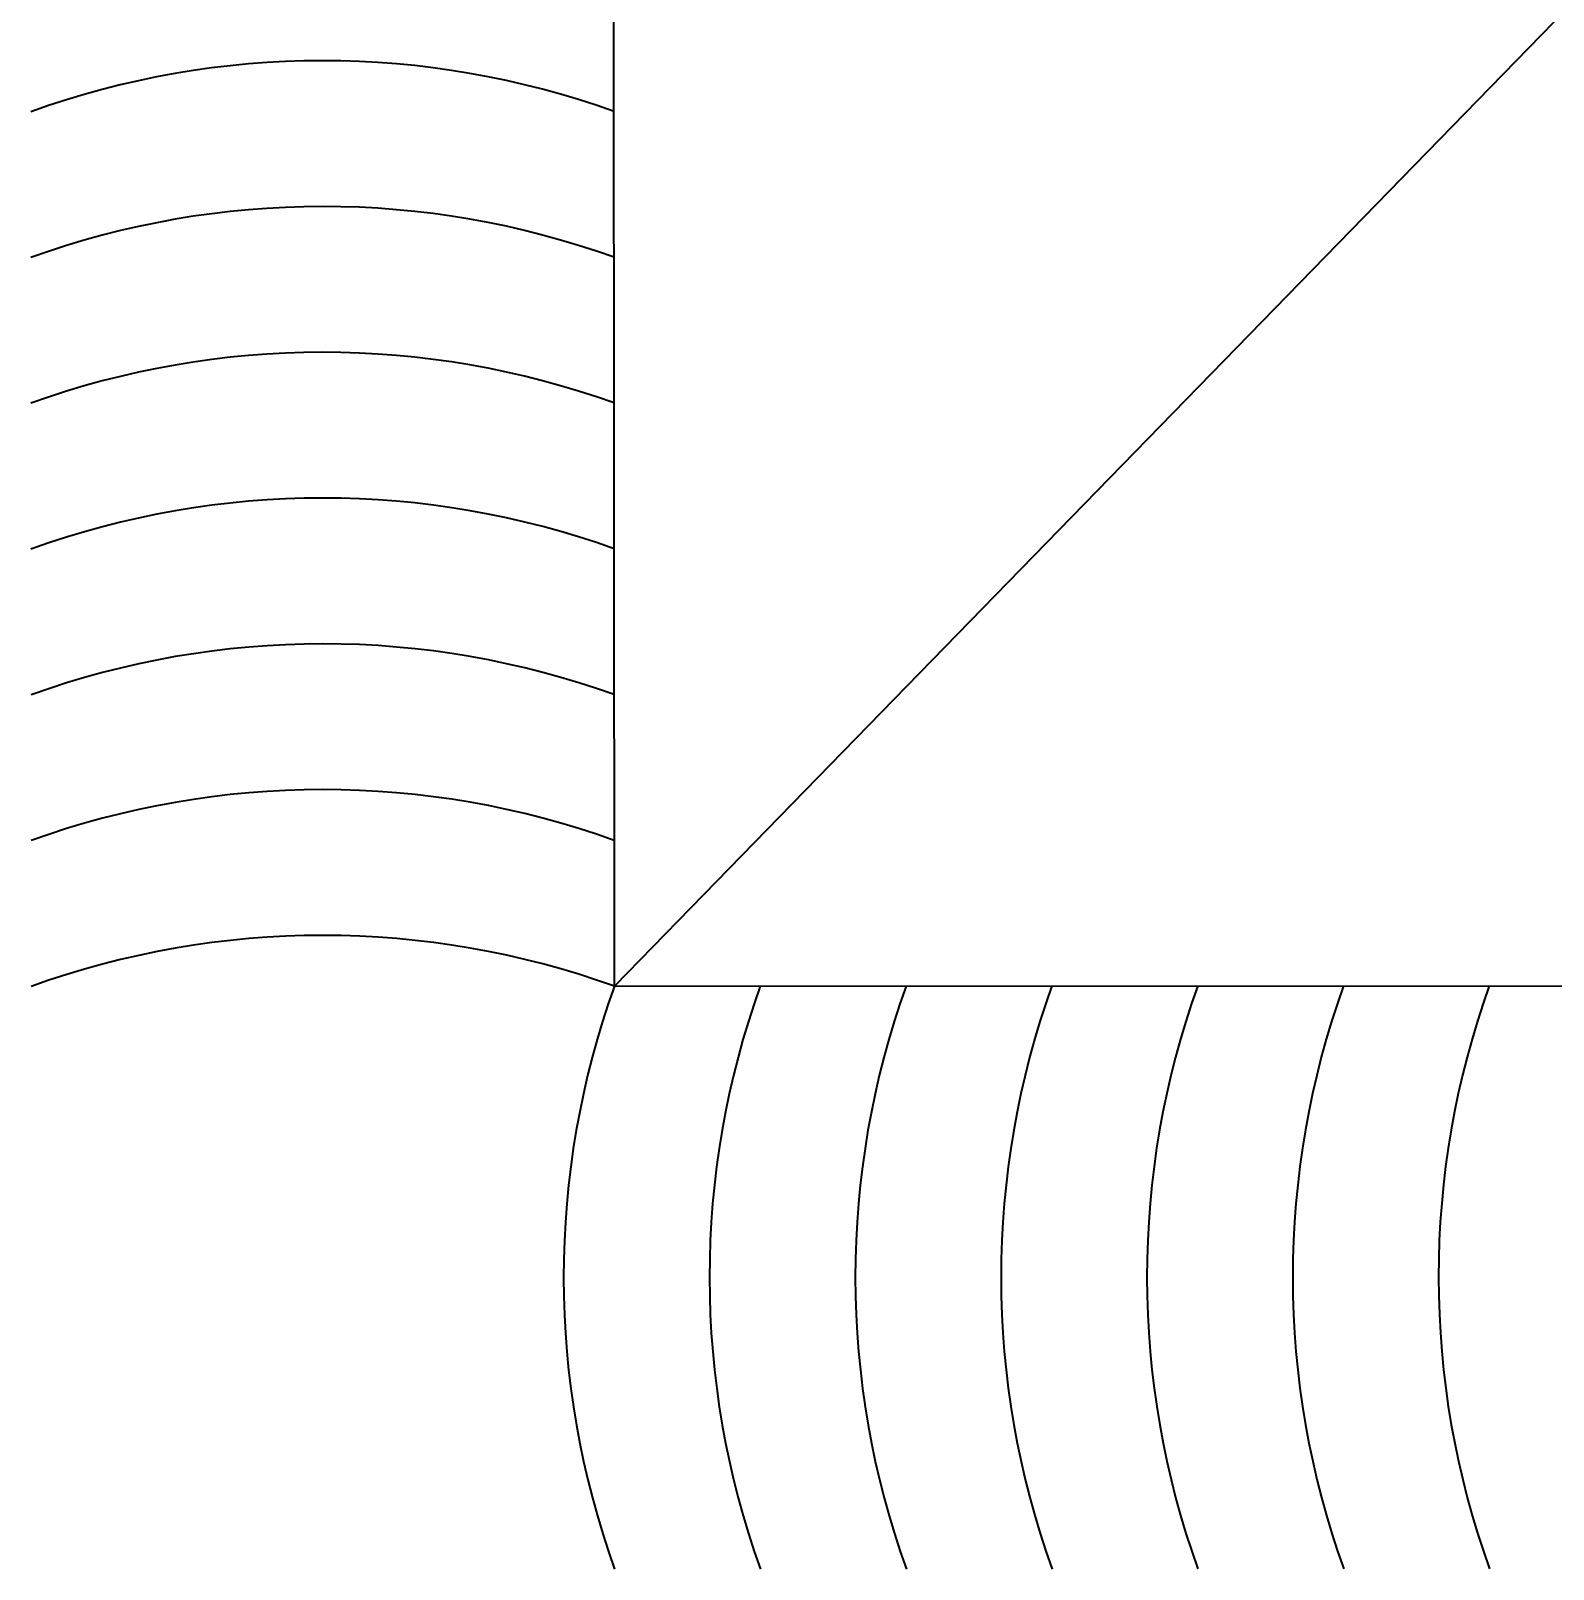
# Model space of a CAD drawing. Header units: millimetres. Extents: x -234375 to -184638, y -91483 to -70216.
# Drawn here: x -191359.4 to -191183.5, y -82008.5 to -81830.7 of the extents above; entities that cross this region are included whole.
import ezdxf

# ---------------------------------------------------------------- set-up
doc = ezdxf.new("R2010")
doc.units = ezdxf.units.MM
doc.header["$MEASUREMENT"] = 0
doc.layers.add('New_Drawing & Figure_Pen_No__7', color=7, linetype='Continuous', lineweight=35)

msp = doc.modelspace()

# ---------------------------------------------------------------- linework, layer by layer
at = {"layer": 'New_Drawing & Figure_Pen_No__7', "color": 7, "linetype": 'Continuous', "lineweight": 35}
for p, q in [((-191292, -81941.15), (-191292.28, -81267.29)), ((-191292, -81941.15), (-191292.28, -81267.29)), ((-191292, -81941.15), (-191292.28, -81267.29)), ((-191292, -81941.15), (-191292.28, -81267.29)), ((-191292, -81941.15), (-191292.28, -81267.29)), ((-191292, -81941.15), (-191292.28, -81267.29)), ((-191292, -81941.15), (-191292.28, -81267.29)), ((-191292, -81941.15), (-191292.28, -81267.29)), ((-191292, -81941.15), (-191292.28, -81267.29)), ((-191292, -81941.15), (-191292.28, -81267.29)), ((-191292, -81941.15), (-191292.28, -81267.29)), ((-191292, -81941.15), (-191292.28, -81267.29)), ((-191292, -81941.15), (-191292.28, -81267.29)), ((-191292, -81941.15), (-191292.28, -81267.29)), ((-191292, -81941.15), (-191292.28, -81267.29)), ((-191292, -81941.15), (-191292.28, -81267.29)), ((-191292, -81941.15), (-191292.28, -81267.29)), ((-191292, -81941.15), (-191292.28, -81267.29)), ((-191292, -81941.15), (-191292.28, -81267.29)), ((-191292, -81941.15), (-191292.28, -81267.29)), ((-191292, -81941.15), (-191292.28, -81267.29)), ((-191292, -81941.15), (-191292.28, -81267.29)), ((-191292, -81941.15), (-191292.28, -81267.29)), ((-191292, -81941.15), (-191292.28, -81267.29)), ((-191292, -81941.15), (-191292.28, -81267.29)), ((-191292, -81941.15), (-191292.28, -81267.29)), ((-191292, -81941.15), (-191292.28, -81267.29)), ((-191292, -81941.15), (-191292.28, -81267.29)), ((-191292, -81941.15), (-191292.28, -81267.29)), ((-191292, -81941.15), (-191292.28, -81267.29)), ((-191292, -81941.15), (-191292.28, -81267.29)), ((-191292, -81941.15), (-191292.28, -81267.29)), ((-191292, -81941.15), (-191292.28, -81267.29)), ((-191292, -81941.15), (-191292.28, -81267.29)), ((-191292, -81941.15), (-191292.28, -81267.29)), ((-191292, -81941.15), (-191292.28, -81267.29)), ((-191292, -81941.15), (-191292.28, -81267.29)), ((-191292, -81941.15), (-191292.28, -81267.29)), ((-191292, -81941.15), (-191292.28, -81267.29)), ((-191292, -81941.15), (-191292.28, -81267.29)), ((-191292, -81941.15), (-191292.28, -81267.29)), ((-191292, -81941.15), (-191292.28, -81267.29)), ((-191292, -81941.15), (-191292.28, -81267.29)), ((-191292, -81941.15), (-191292.28, -81267.29)), ((-191292, -81941.15), (-191292.28, -81267.29)), ((-191292, -81941.15), (-191292.28, -81267.29)), ((-191292, -81941.15), (-191292.28, -81267.29)), ((-191292, -81941.15), (-191292.28, -81267.29)), ((-191292, -81941.15), (-191292.28, -81267.29)), ((-191292, -81941.15), (-191292.28, -81267.29)), ((-191292, -81941.15), (-191292.28, -81267.29)), ((-191292, -81941.15), (-191292.28, -81267.29)), ((-191292, -81941.15), (-191292.28, -81267.29)), ((-191292, -81941.15), (-191292.28, -81267.29)), ((-191292, -81941.15), (-191292.28, -81267.29)), ((-191292, -81941.15), (-191292.28, -81267.29)), ((-191292, -81941.15), (-191292.28, -81267.29)), ((-191292, -81941.15), (-191292.28, -81267.29)), ((-191292, -81941.15), (-191292.28, -81267.29)), ((-191292, -81941.15), (-191292.28, -81267.29)), ((-191292, -81941.15), (-191292.28, -81267.29)), ((-191292, -81941.15), (-191292.28, -81267.29)), ((-191100.55, -81744.63), (-191292, -81941.15)), ((-191100.55, -81744.63), (-191292, -81941.15)), ((-191100.55, -81744.63), (-191292, -81941.15)), ((-191100.55, -81744.63), (-191292, -81941.15)), ((-191100.55, -81744.63), (-191292, -81941.15)), ((-191100.55, -81744.63), (-191292, -81941.15)), ((-191100.55, -81744.63), (-191292, -81941.15)), ((-191100.55, -81744.63), (-191292, -81941.15)), ((-191100.55, -81744.63), (-191292, -81941.15)), ((-191100.55, -81744.63), (-191292, -81941.15)), ((-191100.55, -81744.63), (-191292, -81941.15)), ((-191100.55, -81744.63), (-191292, -81941.15)), ((-191100.55, -81744.63), (-191292, -81941.15)), ((-191100.55, -81744.63), (-191292, -81941.15)), ((-191100.55, -81744.63), (-191292, -81941.15)), ((-191100.55, -81744.63), (-191292, -81941.15)), ((-191100.55, -81744.63), (-191292, -81941.15)), ((-191100.55, -81744.63), (-191292, -81941.15)), ((-191100.55, -81744.63), (-191292, -81941.15)), ((-191100.55, -81744.63), (-191292, -81941.15)), ((-191100.55, -81744.63), (-191292, -81941.15)), ((-191100.55, -81744.63), (-191292, -81941.15)), ((-191100.55, -81744.63), (-191292, -81941.15)), ((-191100.55, -81744.63), (-191292, -81941.15)), ((-191100.55, -81744.63), (-191292, -81941.15)), ((-191100.55, -81744.63), (-191292, -81941.15)), ((-191100.55, -81744.63), (-191292, -81941.15)), ((-191100.55, -81744.63), (-191292, -81941.15)), ((-191100.55, -81744.63), (-191292, -81941.15)), ((-191100.55, -81744.63), (-191292, -81941.15)), ((-191100.55, -81744.63), (-191292, -81941.15)), ((-191100.55, -81744.63), (-191292, -81941.15)), ((-191100.55, -81744.63), (-191292, -81941.15)), ((-191100.55, -81744.63), (-191292, -81941.15)), ((-191100.55, -81744.63), (-191292, -81941.15)), ((-191100.55, -81744.63), (-191292, -81941.15)), ((-191100.55, -81744.63), (-191292, -81941.15)), ((-191100.55, -81744.63), (-191292, -81941.15)), ((-191100.55, -81744.63), (-191292, -81941.15)), ((-191100.55, -81744.63), (-191292, -81941.15)), ((-191100.55, -81744.63), (-191292, -81941.15)), ((-191100.55, -81744.63), (-191292, -81941.15)), ((-191100.55, -81744.63), (-191292, -81941.15)), ((-191100.55, -81744.63), (-191292, -81941.15)), ((-191100.55, -81744.63), (-191292, -81941.15)), ((-191100.55, -81744.63), (-191292, -81941.15)), ((-191100.55, -81744.63), (-191292, -81941.15)), ((-191100.55, -81744.63), (-191292, -81941.15)), ((-191100.55, -81744.63), (-191292, -81941.15)), ((-191100.55, -81744.63), (-191292, -81941.15)), ((-191100.55, -81744.63), (-191292, -81941.15)), ((-191100.55, -81744.63), (-191292, -81941.15)), ((-191100.55, -81744.63), (-191292, -81941.15)), ((-191100.55, -81744.63), (-191292, -81941.15)), ((-191100.55, -81744.63), (-191292, -81941.15)), ((-191100.55, -81744.63), (-191292, -81941.15)), ((-191100.55, -81744.63), (-191292, -81941.15)), ((-191100.55, -81744.63), (-191292, -81941.15)), ((-191100.55, -81744.63), (-191292, -81941.15)), ((-191100.55, -81744.63), (-191292, -81941.15)), ((-191100.55, -81744.63), (-191292, -81941.15)), ((-191100.55, -81744.63), (-191292, -81941.15)), ((-191292, -81941.15), (-190618.14, -81940.86)), ((-191292, -81941.15), (-190618.14, -81940.86)), ((-191292, -81941.15), (-190618.14, -81940.86)), ((-191292, -81941.15), (-190618.14, -81940.86)), ((-191292, -81941.15), (-190618.14, -81940.86)), ((-191292, -81941.15), (-190618.14, -81940.86)), ((-191292, -81941.15), (-190618.14, -81940.86)), ((-191292, -81941.15), (-190618.14, -81940.86)), ((-191292, -81941.15), (-190618.14, -81940.86)), ((-191292, -81941.15), (-190618.14, -81940.86)), ((-191292, -81941.15), (-190618.14, -81940.86)), ((-191292, -81941.15), (-190618.14, -81940.86)), ((-191292, -81941.15), (-190618.14, -81940.86)), ((-191292, -81941.15), (-190618.14, -81940.86)), ((-191292, -81941.15), (-190618.14, -81940.86)), ((-191292, -81941.15), (-190618.14, -81940.86)), ((-191292, -81941.15), (-190618.14, -81940.86)), ((-191292, -81941.15), (-190618.14, -81940.86)), ((-191292, -81941.15), (-190618.14, -81940.86)), ((-191292, -81941.15), (-190618.14, -81940.86)), ((-191292, -81941.15), (-190618.14, -81940.86)), ((-191292, -81941.15), (-190618.14, -81940.86)), ((-191292, -81941.15), (-190618.14, -81940.86)), ((-191292, -81941.15), (-190618.14, -81940.86)), ((-191292, -81941.15), (-190618.14, -81940.86)), ((-191292, -81941.15), (-190618.14, -81940.86)), ((-191292, -81941.15), (-190618.14, -81940.86)), ((-191292, -81941.15), (-190618.14, -81940.86)), ((-191292, -81941.15), (-190618.14, -81940.86)), ((-191292, -81941.15), (-190618.14, -81940.86)), ((-191292, -81941.15), (-190618.14, -81940.86)), ((-191292, -81941.15), (-190618.14, -81940.86)), ((-191292, -81941.15), (-190618.14, -81940.86)), ((-191292, -81941.15), (-190618.14, -81940.86)), ((-191292, -81941.15), (-190618.14, -81940.86)), ((-191292, -81941.15), (-190618.14, -81940.86)), ((-191292, -81941.15), (-190618.14, -81940.86)), ((-191292, -81941.15), (-190618.14, -81940.86)), ((-191292, -81941.15), (-190618.14, -81940.86)), ((-191292, -81941.15), (-190618.14, -81940.86)), ((-191292, -81941.15), (-190618.14, -81940.86)), ((-191292, -81941.15), (-190618.14, -81940.86)), ((-191292, -81941.15), (-190618.14, -81940.86)), ((-191292, -81941.15), (-190618.14, -81940.86)), ((-191292, -81941.15), (-190618.14, -81940.86)), ((-191292, -81941.15), (-190618.14, -81940.86)), ((-191292, -81941.15), (-190618.14, -81940.86)), ((-191292, -81941.15), (-190618.14, -81940.86)), ((-191292, -81941.15), (-190618.14, -81940.86)), ((-191292, -81941.15), (-190618.14, -81940.86)), ((-191292, -81941.15), (-190618.14, -81940.86)), ((-191292, -81941.15), (-190618.14, -81940.86)), ((-191292, -81941.15), (-190618.14, -81940.86)), ((-191292, -81941.15), (-190618.14, -81940.86)), ((-191292, -81941.15), (-190618.14, -81940.86)), ((-191292, -81941.15), (-190618.14, -81940.86)), ((-191292, -81941.15), (-190618.14, -81940.86)), ((-191292, -81941.15), (-190618.14, -81940.86)), ((-191292, -81941.15), (-190618.14, -81940.86)), ((-191292, -81941.15), (-190618.14, -81940.86)), ((-191292, -81941.15), (-190618.14, -81940.86)), ((-191292, -81941.15), (-190618.14, -81940.86))]:
    msp.add_line(p, q, dxfattribs=at)
for centre, start, end in [((-191325.69, -81933.69), 70.2284, 109.8207), ((-191325.69, -81933.69), 70.2284, 109.8207), ((-191325.69, -81933.69), 70.2284, 109.8207), ((-191325.69, -81933.69), 70.2284, 109.8207), ((-191325.69, -81933.69), 70.2284, 109.8207), ((-191325.69, -81933.69), 70.2284, 109.8207), ((-191325.69, -81933.69), 70.2284, 109.8207), ((-191325.69, -81933.69), 70.2284, 109.8207), ((-191325.69, -81933.69), 70.2284, 109.8207), ((-191325.69, -81933.69), 70.2284, 109.8207), ((-191325.69, -81933.69), 70.2284, 109.8207), ((-191325.69, -81933.69), 70.2284, 109.8207), ((-191325.69, -81933.69), 70.2284, 109.8207), ((-191325.69, -81933.69), 70.2284, 109.8207), ((-191325.69, -81933.69), 70.2284, 109.8207), ((-191325.69, -81933.69), 70.2284, 109.8207), ((-191325.69, -81933.69), 70.2284, 109.8207), ((-191325.69, -81933.69), 70.2284, 109.8207), ((-191325.69, -81933.69), 70.2284, 109.8207), ((-191325.69, -81933.69), 70.2284, 109.8207), ((-191325.69, -81933.69), 70.2284, 109.8207), ((-191325.69, -81933.69), 70.2284, 109.8207), ((-191325.69, -81933.69), 70.2284, 109.8207), ((-191325.69, -81933.69), 70.2284, 109.8207), ((-191325.69, -81933.69), 70.2284, 109.8207), ((-191325.69, -81933.69), 70.2284, 109.8207), ((-191325.69, -81933.69), 70.2284, 109.8207), ((-191325.69, -81933.69), 70.2284, 109.8207), ((-191325.69, -81933.69), 70.2284, 109.8207), ((-191325.69, -81933.69), 70.2284, 109.8207), ((-191325.69, -81933.69), 70.2284, 109.8207), ((-191325.69, -81933.69), 70.2284, 109.8207), ((-191325.69, -81933.69), 70.2284, 109.8207), ((-191325.69, -81933.69), 70.2284, 109.8207), ((-191325.69, -81933.69), 70.2284, 109.8207), ((-191325.69, -81933.69), 70.2284, 109.8207), ((-191325.69, -81933.69), 70.2284, 109.8207), ((-191325.69, -81933.69), 70.2284, 109.8207), ((-191325.69, -81933.69), 70.2284, 109.8207), ((-191325.69, -81933.69), 70.2284, 109.8207), ((-191325.69, -81933.69), 70.2284, 109.8207), ((-191325.69, -81933.69), 70.2284, 109.8207), ((-191325.69, -81933.69), 70.2284, 109.8207), ((-191325.69, -81933.69), 70.2284, 109.8207), ((-191325.69, -81933.69), 70.2284, 109.8207), ((-191325.69, -81933.69), 70.2284, 109.8207), ((-191325.69, -81933.69), 70.2284, 109.8207), ((-191325.69, -81933.69), 70.2284, 109.8207), ((-191325.69, -81933.69), 70.2284, 109.8207), ((-191325.69, -81933.69), 70.2284, 109.8207), ((-191325.69, -81933.69), 70.2284, 109.8207), ((-191325.69, -81933.69), 70.2284, 109.8207), ((-191325.69, -81933.69), 70.2284, 109.8207), ((-191325.69, -81933.69), 70.2284, 109.8207), ((-191325.69, -81933.69), 70.2284, 109.8207), ((-191325.69, -81933.69), 70.2284, 109.8207), ((-191325.69, -81933.69), 70.2284, 109.8207), ((-191325.69, -81933.69), 70.2284, 109.8207), ((-191325.69, -81933.69), 70.2284, 109.8207), ((-191325.69, -81933.69), 70.2284, 109.8207), ((-191325.69, -81933.69), 70.2284, 109.8207), ((-191325.69, -81933.69), 70.2284, 109.8207), ((-191325.68, -81950.54), 70.2284, 109.8207), ((-191325.68, -81950.54), 70.2284, 109.8207), ((-191325.68, -81950.54), 70.2284, 109.8207), ((-191325.68, -81950.54), 70.2284, 109.8207), ((-191325.68, -81950.54), 70.2284, 109.8207), ((-191325.68, -81950.54), 70.2284, 109.8207), ((-191325.68, -81950.54), 70.2284, 109.8207), ((-191325.68, -81950.54), 70.2284, 109.8207), ((-191325.68, -81950.54), 70.2284, 109.8207), ((-191325.68, -81950.54), 70.2284, 109.8207), ((-191325.68, -81950.54), 70.2284, 109.8207), ((-191325.68, -81950.54), 70.2284, 109.8207), ((-191325.68, -81950.54), 70.2284, 109.8207), ((-191325.68, -81950.54), 70.2284, 109.8207), ((-191325.68, -81950.54), 70.2284, 109.8207), ((-191325.68, -81950.54), 70.2284, 109.8207), ((-191325.68, -81950.54), 70.2284, 109.8207), ((-191325.68, -81950.54), 70.2284, 109.8207), ((-191325.68, -81950.54), 70.2284, 109.8207), ((-191325.68, -81950.54), 70.2284, 109.8207), ((-191325.68, -81950.54), 70.2284, 109.8207), ((-191325.68, -81950.54), 70.2284, 109.8207), ((-191325.68, -81950.54), 70.2284, 109.8207), ((-191325.68, -81950.54), 70.2284, 109.8207), ((-191325.68, -81950.54), 70.2284, 109.8207), ((-191325.68, -81950.54), 70.2284, 109.8207), ((-191325.68, -81950.54), 70.2284, 109.8207), ((-191325.68, -81950.54), 70.2284, 109.8207), ((-191325.68, -81950.54), 70.2284, 109.8207), ((-191325.68, -81950.54), 70.2284, 109.8207), ((-191325.68, -81950.54), 70.2284, 109.8207), ((-191325.68, -81950.54), 70.2284, 109.8207), ((-191325.68, -81950.54), 70.2284, 109.8207), ((-191325.68, -81950.54), 70.2284, 109.8207), ((-191325.68, -81950.54), 70.2284, 109.8207), ((-191325.68, -81950.54), 70.2284, 109.8207), ((-191325.68, -81950.54), 70.2284, 109.8207), ((-191325.68, -81950.54), 70.2284, 109.8207), ((-191325.68, -81950.54), 70.2284, 109.8207), ((-191325.68, -81950.54), 70.2284, 109.8207), ((-191325.68, -81950.54), 70.2284, 109.8207), ((-191325.68, -81950.54), 70.2284, 109.8207), ((-191325.68, -81950.54), 70.2284, 109.8207), ((-191325.68, -81950.54), 70.2284, 109.8207), ((-191325.68, -81950.54), 70.2284, 109.8207), ((-191325.68, -81950.54), 70.2284, 109.8207), ((-191325.68, -81950.54), 70.2284, 109.8207), ((-191325.68, -81950.54), 70.2284, 109.8207), ((-191325.68, -81950.54), 70.2284, 109.8207), ((-191325.68, -81950.54), 70.2284, 109.8207), ((-191325.68, -81950.54), 70.2284, 109.8207), ((-191325.68, -81950.54), 70.2284, 109.8207), ((-191325.68, -81950.54), 70.2284, 109.8207), ((-191325.68, -81950.54), 70.2284, 109.8207), ((-191325.68, -81950.54), 70.2284, 109.8207), ((-191325.68, -81950.54), 70.2284, 109.8207), ((-191325.68, -81950.54), 70.2284, 109.8207), ((-191325.68, -81950.54), 70.2284, 109.8207), ((-191325.68, -81950.54), 70.2284, 109.8207), ((-191325.68, -81950.54), 70.2284, 109.8207), ((-191325.68, -81950.54), 70.2284, 109.8207), ((-191325.68, -81950.54), 70.2284, 109.8207), ((-191325.68, -81967.38), 70.2284, 109.8207), ((-191325.68, -81967.38), 70.2284, 109.8207), ((-191325.68, -81967.38), 70.2284, 109.8207), ((-191325.68, -81967.38), 70.2284, 109.8207), ((-191325.68, -81967.38), 70.2284, 109.8207), ((-191325.68, -81967.38), 70.2284, 109.8207), ((-191325.68, -81967.38), 70.2284, 109.8207), ((-191325.68, -81967.38), 70.2284, 109.8207), ((-191325.68, -81967.38), 70.2284, 109.8207), ((-191325.68, -81967.38), 70.2284, 109.8207), ((-191325.68, -81967.38), 70.2284, 109.8207), ((-191325.68, -81967.38), 70.2284, 109.8207), ((-191325.68, -81967.38), 70.2284, 109.8207), ((-191325.68, -81967.38), 70.2284, 109.8207), ((-191325.68, -81967.38), 70.2284, 109.8207), ((-191325.68, -81967.38), 70.2284, 109.8207), ((-191325.68, -81967.38), 70.2284, 109.8207), ((-191325.68, -81967.38), 70.2284, 109.8207), ((-191325.68, -81967.38), 70.2284, 109.8207), ((-191325.68, -81967.38), 70.2284, 109.8207), ((-191325.68, -81967.38), 70.2284, 109.8207), ((-191325.68, -81967.38), 70.2284, 109.8207), ((-191325.68, -81967.38), 70.2284, 109.8207), ((-191325.68, -81967.38), 70.2284, 109.8207), ((-191325.68, -81967.38), 70.2284, 109.8207), ((-191325.68, -81967.38), 70.2284, 109.8207), ((-191325.68, -81967.38), 70.2284, 109.8207), ((-191325.68, -81967.38), 70.2284, 109.8207), ((-191325.68, -81967.38), 70.2284, 109.8207), ((-191325.68, -81967.38), 70.2284, 109.8207), ((-191325.68, -81967.38), 70.2284, 109.8207), ((-191325.68, -81967.38), 70.2284, 109.8207), ((-191325.68, -81967.38), 70.2284, 109.8207), ((-191325.68, -81967.38), 70.2284, 109.8207), ((-191325.68, -81967.38), 70.2284, 109.8207), ((-191325.68, -81967.38), 70.2284, 109.8207), ((-191325.68, -81967.38), 70.2284, 109.8207), ((-191325.68, -81967.38), 70.2284, 109.8207), ((-191325.68, -81967.38), 70.2284, 109.8207), ((-191325.68, -81967.38), 70.2284, 109.8207), ((-191325.68, -81967.38), 70.2284, 109.8207), ((-191325.68, -81967.38), 70.2284, 109.8207), ((-191325.68, -81967.38), 70.2284, 109.8207), ((-191325.68, -81967.38), 70.2284, 109.8207), ((-191325.68, -81967.38), 70.2284, 109.8207), ((-191325.68, -81967.38), 70.2284, 109.8207), ((-191325.68, -81967.38), 70.2284, 109.8207), ((-191325.68, -81967.38), 70.2284, 109.8207), ((-191325.68, -81967.38), 70.2284, 109.8207), ((-191325.68, -81967.38), 70.2284, 109.8207), ((-191325.68, -81967.38), 70.2284, 109.8207), ((-191325.68, -81967.38), 70.2284, 109.8207), ((-191325.68, -81967.38), 70.2284, 109.8207), ((-191325.68, -81967.38), 70.2284, 109.8207), ((-191325.68, -81967.38), 70.2284, 109.8207), ((-191325.68, -81967.38), 70.2284, 109.8207), ((-191325.68, -81967.38), 70.2284, 109.8207), ((-191325.68, -81967.38), 70.2284, 109.8207), ((-191325.68, -81967.38), 70.2284, 109.8207), ((-191325.68, -81967.38), 70.2284, 109.8207), ((-191325.68, -81967.38), 70.2284, 109.8207), ((-191325.68, -81967.38), 70.2284, 109.8207), ((-191325.67, -81984.23), 70.2284, 109.8207), ((-191325.67, -81984.23), 70.2284, 109.8207), ((-191325.67, -81984.23), 70.2284, 109.8207), ((-191325.67, -81984.23), 70.2284, 109.8207), ((-191325.67, -81984.23), 70.2284, 109.8207), ((-191325.67, -81984.23), 70.2284, 109.8207), ((-191325.67, -81984.23), 70.2284, 109.8207), ((-191325.67, -81984.23), 70.2284, 109.8207), ((-191325.67, -81984.23), 70.2284, 109.8207), ((-191325.67, -81984.23), 70.2284, 109.8207), ((-191325.67, -81984.23), 70.2284, 109.8207), ((-191325.67, -81984.23), 70.2284, 109.8207), ((-191325.67, -81984.23), 70.2284, 109.8207), ((-191325.67, -81984.23), 70.2284, 109.8207), ((-191325.67, -81984.23), 70.2284, 109.8207), ((-191325.67, -81984.23), 70.2284, 109.8207), ((-191325.67, -81984.23), 70.2284, 109.8207), ((-191325.67, -81984.23), 70.2284, 109.8207), ((-191325.67, -81984.23), 70.2284, 109.8207), ((-191325.67, -81984.23), 70.2284, 109.8207), ((-191325.67, -81984.23), 70.2284, 109.8207), ((-191325.67, -81984.23), 70.2284, 109.8207), ((-191325.67, -81984.23), 70.2284, 109.8207), ((-191325.67, -81984.23), 70.2284, 109.8207), ((-191325.67, -81984.23), 70.2284, 109.8207), ((-191325.67, -81984.23), 70.2284, 109.8207), ((-191325.67, -81984.23), 70.2284, 109.8207), ((-191325.67, -81984.23), 70.2284, 109.8207), ((-191325.67, -81984.23), 70.2284, 109.8207), ((-191325.67, -81984.23), 70.2284, 109.8207), ((-191325.67, -81984.23), 70.2284, 109.8207), ((-191325.67, -81984.23), 70.2284, 109.8207), ((-191325.67, -81984.23), 70.2284, 109.8207), ((-191325.67, -81984.23), 70.2284, 109.8207), ((-191325.67, -81984.23), 70.2284, 109.8207), ((-191325.67, -81984.23), 70.2284, 109.8207), ((-191325.67, -81984.23), 70.2284, 109.8207), ((-191325.67, -81984.23), 70.2284, 109.8207), ((-191325.67, -81984.23), 70.2284, 109.8207), ((-191325.67, -81984.23), 70.2284, 109.8207), ((-191325.67, -81984.23), 70.2284, 109.8207), ((-191325.67, -81984.23), 70.2284, 109.8207), ((-191325.67, -81984.23), 70.2284, 109.8207), ((-191325.67, -81984.23), 70.2284, 109.8207), ((-191325.67, -81984.23), 70.2284, 109.8207), ((-191325.67, -81984.23), 70.2284, 109.8207), ((-191325.67, -81984.23), 70.2284, 109.8207), ((-191325.67, -81984.23), 70.2284, 109.8207), ((-191325.67, -81984.23), 70.2284, 109.8207), ((-191325.67, -81984.23), 70.2284, 109.8207), ((-191325.67, -81984.23), 70.2284, 109.8207), ((-191325.67, -81984.23), 70.2284, 109.8207), ((-191325.67, -81984.23), 70.2284, 109.8207), ((-191325.67, -81984.23), 70.2284, 109.8207), ((-191325.67, -81984.23), 70.2284, 109.8207), ((-191325.67, -81984.23), 70.2284, 109.8207), ((-191325.67, -81984.23), 70.2284, 109.8207), ((-191325.67, -81984.23), 70.2284, 109.8207), ((-191325.67, -81984.23), 70.2284, 109.8207), ((-191325.67, -81984.23), 70.2284, 109.8207), ((-191325.67, -81984.23), 70.2284, 109.8207), ((-191325.67, -81984.23), 70.2284, 109.8207), ((-191325.66, -82001.08), 70.2284, 109.8207), ((-191325.66, -82001.08), 70.2284, 109.8207), ((-191325.66, -82001.08), 70.2284, 109.8207), ((-191325.66, -82001.08), 70.2284, 109.8207), ((-191325.66, -82001.08), 70.2284, 109.8207), ((-191325.66, -82001.08), 70.2284, 109.8207), ((-191325.66, -82001.08), 70.2284, 109.8207), ((-191325.66, -82001.08), 70.2284, 109.8207), ((-191325.66, -82001.08), 70.2284, 109.8207), ((-191325.66, -82001.08), 70.2284, 109.8207), ((-191325.66, -82001.08), 70.2284, 109.8207), ((-191325.66, -82001.08), 70.2284, 109.8207), ((-191325.66, -82001.08), 70.2284, 109.8207), ((-191325.66, -82001.08), 70.2284, 109.8207), ((-191325.66, -82001.08), 70.2284, 109.8207), ((-191325.66, -82001.08), 70.2284, 109.8207), ((-191325.66, -82001.08), 70.2284, 109.8207), ((-191325.66, -82001.08), 70.2284, 109.8207), ((-191325.66, -82001.08), 70.2284, 109.8207), ((-191325.66, -82001.08), 70.2284, 109.8207), ((-191325.66, -82001.08), 70.2284, 109.8207), ((-191325.66, -82001.08), 70.2284, 109.8207), ((-191325.66, -82001.08), 70.2284, 109.8207), ((-191325.66, -82001.08), 70.2284, 109.8207), ((-191325.66, -82001.08), 70.2284, 109.8207), ((-191325.66, -82001.08), 70.2284, 109.8207), ((-191325.66, -82001.08), 70.2284, 109.8207), ((-191325.66, -82001.08), 70.2284, 109.8207), ((-191325.66, -82001.08), 70.2284, 109.8207), ((-191325.66, -82001.08), 70.2284, 109.8207), ((-191325.66, -82001.08), 70.2284, 109.8207), ((-191325.66, -82001.08), 70.2284, 109.8207), ((-191325.66, -82001.08), 70.2284, 109.8207), ((-191325.66, -82001.08), 70.2284, 109.8207), ((-191325.66, -82001.08), 70.2284, 109.8207), ((-191325.66, -82001.08), 70.2284, 109.8207), ((-191325.66, -82001.08), 70.2284, 109.8207), ((-191325.66, -82001.08), 70.2284, 109.8207), ((-191325.66, -82001.08), 70.2284, 109.8207), ((-191325.66, -82001.08), 70.2284, 109.8207), ((-191325.66, -82001.08), 70.2284, 109.8207), ((-191325.66, -82001.08), 70.2284, 109.8207), ((-191325.66, -82001.08), 70.2284, 109.8207), ((-191325.66, -82001.08), 70.2284, 109.8207), ((-191325.66, -82001.08), 70.2284, 109.8207), ((-191325.66, -82001.08), 70.2284, 109.8207), ((-191325.66, -82001.08), 70.2284, 109.8207), ((-191325.66, -82001.08), 70.2284, 109.8207), ((-191325.66, -82001.08), 70.2284, 109.8207), ((-191325.66, -82001.08), 70.2284, 109.8207), ((-191325.66, -82001.08), 70.2284, 109.8207), ((-191325.66, -82001.08), 70.2284, 109.8207), ((-191325.66, -82001.08), 70.2284, 109.8207), ((-191325.66, -82001.08), 70.2284, 109.8207), ((-191325.66, -82001.08), 70.2284, 109.8207), ((-191325.66, -82001.08), 70.2284, 109.8207), ((-191325.66, -82001.08), 70.2284, 109.8207), ((-191325.66, -82001.08), 70.2284, 109.8207), ((-191325.66, -82001.08), 70.2284, 109.8207), ((-191325.66, -82001.08), 70.2284, 109.8207), ((-191325.66, -82001.08), 70.2284, 109.8207), ((-191325.66, -82001.08), 70.2284, 109.8207), ((-191325.66, -82017.92), 70.2284, 109.8207), ((-191325.66, -82017.92), 70.2284, 109.8207), ((-191325.66, -82017.92), 70.2284, 109.8207), ((-191325.66, -82017.92), 70.2284, 109.8207), ((-191325.66, -82017.92), 70.2284, 109.8207), ((-191325.66, -82017.92), 70.2284, 109.8207), ((-191325.66, -82017.92), 70.2284, 109.8207), ((-191325.66, -82017.92), 70.2284, 109.8207), ((-191325.66, -82017.92), 70.2284, 109.8207), ((-191325.66, -82017.92), 70.2284, 109.8207), ((-191325.66, -82017.92), 70.2284, 109.8207), ((-191325.66, -82017.92), 70.2284, 109.8207), ((-191325.66, -82017.92), 70.2284, 109.8207), ((-191325.66, -82017.92), 70.2284, 109.8207), ((-191325.66, -82017.92), 70.2284, 109.8207), ((-191325.66, -82017.92), 70.2284, 109.8207), ((-191325.66, -82017.92), 70.2284, 109.8207), ((-191325.66, -82017.92), 70.2284, 109.8207), ((-191325.66, -82017.92), 70.2284, 109.8207), ((-191325.66, -82017.92), 70.2284, 109.8207), ((-191325.66, -82017.92), 70.2284, 109.8207), ((-191325.66, -82017.92), 70.2284, 109.8207), ((-191325.66, -82017.92), 70.2284, 109.8207), ((-191325.66, -82017.92), 70.2284, 109.8207), ((-191325.66, -82017.92), 70.2284, 109.8207), ((-191325.66, -82017.92), 70.2284, 109.8207), ((-191325.66, -82017.92), 70.2284, 109.8207), ((-191325.66, -82017.92), 70.2284, 109.8207), ((-191325.66, -82017.92), 70.2284, 109.8207), ((-191325.66, -82017.92), 70.2284, 109.8207), ((-191325.66, -82017.92), 70.2284, 109.8207), ((-191325.66, -82017.92), 70.2284, 109.8207), ((-191325.66, -82017.92), 70.2284, 109.8207), ((-191325.66, -82017.92), 70.2284, 109.8207), ((-191325.66, -82017.92), 70.2284, 109.8207), ((-191325.66, -82017.92), 70.2284, 109.8207), ((-191325.66, -82017.92), 70.2284, 109.8207), ((-191325.66, -82017.92), 70.2284, 109.8207), ((-191325.66, -82017.92), 70.2284, 109.8207), ((-191325.66, -82017.92), 70.2284, 109.8207), ((-191325.66, -82017.92), 70.2284, 109.8207), ((-191325.66, -82017.92), 70.2284, 109.8207), ((-191325.66, -82017.92), 70.2284, 109.8207), ((-191325.66, -82017.92), 70.2284, 109.8207), ((-191325.66, -82017.92), 70.2284, 109.8207), ((-191325.66, -82017.92), 70.2284, 109.8207), ((-191325.66, -82017.92), 70.2284, 109.8207), ((-191325.66, -82017.92), 70.2284, 109.8207), ((-191325.66, -82017.92), 70.2284, 109.8207), ((-191325.66, -82017.92), 70.2284, 109.8207), ((-191325.66, -82017.92), 70.2284, 109.8207), ((-191325.66, -82017.92), 70.2284, 109.8207), ((-191325.66, -82017.92), 70.2284, 109.8207), ((-191325.66, -82017.92), 70.2284, 109.8207), ((-191325.66, -82017.92), 70.2284, 109.8207), ((-191325.66, -82017.92), 70.2284, 109.8207), ((-191325.66, -82017.92), 70.2284, 109.8207), ((-191325.66, -82017.92), 70.2284, 109.8207), ((-191325.66, -82017.92), 70.2284, 109.8207), ((-191325.66, -82017.92), 70.2284, 109.8207), ((-191325.66, -82017.92), 70.2284, 109.8207), ((-191325.66, -82017.92), 70.2284, 109.8207), ((-191325.65, -82034.77), 70.2284, 109.8207), ((-191325.65, -82034.77), 70.2284, 109.8207), ((-191325.65, -82034.77), 70.2284, 109.8207), ((-191325.65, -82034.77), 70.2284, 109.8207), ((-191325.65, -82034.77), 70.2284, 109.8207), ((-191325.65, -82034.77), 70.2284, 109.8207), ((-191325.65, -82034.77), 70.2284, 109.8207), ((-191325.65, -82034.77), 70.2284, 109.8207), ((-191325.65, -82034.77), 70.2284, 109.8207), ((-191325.65, -82034.77), 70.2284, 109.8207), ((-191325.65, -82034.77), 70.2284, 109.8207), ((-191325.65, -82034.77), 70.2284, 109.8207), ((-191325.65, -82034.77), 70.2284, 109.8207), ((-191325.65, -82034.77), 70.2284, 109.8207), ((-191325.65, -82034.77), 70.2284, 109.8207), ((-191325.65, -82034.77), 70.2284, 109.8207), ((-191325.65, -82034.77), 70.2284, 109.8207), ((-191325.65, -82034.77), 70.2284, 109.8207), ((-191325.65, -82034.77), 70.2284, 109.8207), ((-191325.65, -82034.77), 70.2284, 109.8207), ((-191325.65, -82034.77), 70.2284, 109.8207), ((-191325.65, -82034.77), 70.2284, 109.8207), ((-191325.65, -82034.77), 70.2284, 109.8207), ((-191325.65, -82034.77), 70.2284, 109.8207), ((-191325.65, -82034.77), 70.2284, 109.8207), ((-191325.65, -82034.77), 70.2284, 109.8207), ((-191325.65, -82034.77), 70.2284, 109.8207), ((-191325.65, -82034.77), 70.2284, 109.8207), ((-191325.65, -82034.77), 70.2284, 109.8207), ((-191325.65, -82034.77), 70.2284, 109.8207), ((-191325.65, -82034.77), 70.2284, 109.8207), ((-191325.65, -82034.77), 70.2284, 109.8207), ((-191325.65, -82034.77), 70.2284, 109.8207), ((-191325.65, -82034.77), 70.2284, 109.8207), ((-191325.65, -82034.77), 70.2284, 109.8207), ((-191325.65, -82034.77), 70.2284, 109.8207), ((-191325.65, -82034.77), 70.2284, 109.8207), ((-191325.65, -82034.77), 70.2284, 109.8207), ((-191325.65, -82034.77), 70.2284, 109.8207), ((-191325.65, -82034.77), 70.2284, 109.8207), ((-191325.65, -82034.77), 70.2284, 109.8207), ((-191325.65, -82034.77), 70.2284, 109.8207), ((-191325.65, -82034.77), 70.2284, 109.8207), ((-191325.65, -82034.77), 70.2284, 109.8207), ((-191325.65, -82034.77), 70.2284, 109.8207), ((-191325.65, -82034.77), 70.2284, 109.8207), ((-191325.65, -82034.77), 70.2284, 109.8207), ((-191325.65, -82034.77), 70.2284, 109.8207), ((-191325.65, -82034.77), 70.2284, 109.8207), ((-191325.65, -82034.77), 70.2284, 109.8207), ((-191325.65, -82034.77), 70.2284, 109.8207), ((-191325.65, -82034.77), 70.2284, 109.8207), ((-191325.65, -82034.77), 70.2284, 109.8207), ((-191325.65, -82034.77), 70.2284, 109.8207), ((-191325.65, -82034.77), 70.2284, 109.8207), ((-191325.65, -82034.77), 70.2284, 109.8207), ((-191325.65, -82034.77), 70.2284, 109.8207), ((-191325.65, -82034.77), 70.2284, 109.8207), ((-191325.65, -82034.77), 70.2284, 109.8207), ((-191325.65, -82034.77), 70.2284, 109.8207), ((-191325.65, -82034.77), 70.2284, 109.8207), ((-191325.65, -82034.77), 70.2284, 109.8207), ((-191198.38, -81974.8), 160.2284, 199.8207), ((-191198.38, -81974.8), 160.2284, 199.8207), ((-191198.38, -81974.8), 160.2284, 199.8207), ((-191198.38, -81974.8), 160.2284, 199.8207), ((-191198.38, -81974.8), 160.2284, 199.8207), ((-191198.38, -81974.8), 160.2284, 199.8207), ((-191198.38, -81974.8), 160.2284, 199.8207), ((-191198.38, -81974.8), 160.2284, 199.8207), ((-191198.38, -81974.8), 160.2284, 199.8207), ((-191198.38, -81974.8), 160.2284, 199.8207), ((-191198.38, -81974.8), 160.2284, 199.8207), ((-191198.38, -81974.8), 160.2284, 199.8207), ((-191198.38, -81974.8), 160.2284, 199.8207), ((-191198.38, -81974.8), 160.2284, 199.8207), ((-191198.38, -81974.8), 160.2284, 199.8207), ((-191198.38, -81974.8), 160.2284, 199.8207), ((-191198.38, -81974.8), 160.2284, 199.8207), ((-191198.38, -81974.8), 160.2284, 199.8207), ((-191198.38, -81974.8), 160.2284, 199.8207), ((-191198.38, -81974.8), 160.2284, 199.8207), ((-191198.38, -81974.8), 160.2284, 199.8207), ((-191198.38, -81974.8), 160.2284, 199.8207), ((-191198.38, -81974.8), 160.2284, 199.8207), ((-191198.38, -81974.8), 160.2284, 199.8207), ((-191198.38, -81974.8), 160.2284, 199.8207), ((-191198.38, -81974.8), 160.2284, 199.8207), ((-191198.38, -81974.8), 160.2284, 199.8207), ((-191198.38, -81974.8), 160.2284, 199.8207), ((-191198.38, -81974.8), 160.2284, 199.8207), ((-191198.38, -81974.8), 160.2284, 199.8207), ((-191198.38, -81974.8), 160.2284, 199.8207), ((-191198.38, -81974.8), 160.2284, 199.8207), ((-191198.38, -81974.8), 160.2284, 199.8207), ((-191198.38, -81974.8), 160.2284, 199.8207), ((-191198.38, -81974.8), 160.2284, 199.8207), ((-191198.38, -81974.8), 160.2284, 199.8207), ((-191198.38, -81974.8), 160.2284, 199.8207), ((-191198.38, -81974.8), 160.2284, 199.8207), ((-191198.38, -81974.8), 160.2284, 199.8207), ((-191198.38, -81974.8), 160.2284, 199.8207), ((-191198.38, -81974.8), 160.2284, 199.8207), ((-191198.38, -81974.8), 160.2284, 199.8207), ((-191198.38, -81974.8), 160.2284, 199.8207), ((-191198.38, -81974.8), 160.2284, 199.8207), ((-191198.38, -81974.8), 160.2284, 199.8207), ((-191198.38, -81974.8), 160.2284, 199.8207), ((-191198.38, -81974.8), 160.2284, 199.8207), ((-191198.38, -81974.8), 160.2284, 199.8207), ((-191198.38, -81974.8), 160.2284, 199.8207), ((-191198.38, -81974.8), 160.2284, 199.8207), ((-191198.38, -81974.8), 160.2284, 199.8207), ((-191198.38, -81974.8), 160.2284, 199.8207), ((-191198.38, -81974.8), 160.2284, 199.8207), ((-191198.38, -81974.8), 160.2284, 199.8207), ((-191198.38, -81974.8), 160.2284, 199.8207), ((-191198.38, -81974.8), 160.2284, 199.8207), ((-191198.38, -81974.8), 160.2284, 199.8207), ((-191198.38, -81974.8), 160.2284, 199.8207), ((-191198.38, -81974.8), 160.2284, 199.8207), ((-191198.38, -81974.8), 160.2284, 199.8207), ((-191198.38, -81974.8), 160.2284, 199.8207), ((-191198.38, -81974.8), 160.2284, 199.8207), ((-191181.53, -81974.79), 160.2284, 199.8207), ((-191181.53, -81974.79), 160.2284, 199.8207), ((-191181.53, -81974.79), 160.2284, 199.8207), ((-191181.53, -81974.79), 160.2284, 199.8207), ((-191181.53, -81974.79), 160.2284, 199.8207), ((-191181.53, -81974.79), 160.2284, 199.8207), ((-191181.53, -81974.79), 160.2284, 199.8207), ((-191181.53, -81974.79), 160.2284, 199.8207), ((-191181.53, -81974.79), 160.2284, 199.8207), ((-191181.53, -81974.79), 160.2284, 199.8207), ((-191181.53, -81974.79), 160.2284, 199.8207), ((-191181.53, -81974.79), 160.2284, 199.8207), ((-191181.53, -81974.79), 160.2284, 199.8207), ((-191181.53, -81974.79), 160.2284, 199.8207), ((-191181.53, -81974.79), 160.2284, 199.8207), ((-191181.53, -81974.79), 160.2284, 199.8207), ((-191181.53, -81974.79), 160.2284, 199.8207), ((-191181.53, -81974.79), 160.2284, 199.8207), ((-191181.53, -81974.79), 160.2284, 199.8207), ((-191181.53, -81974.79), 160.2284, 199.8207), ((-191181.53, -81974.79), 160.2284, 199.8207), ((-191181.53, -81974.79), 160.2284, 199.8207), ((-191181.53, -81974.79), 160.2284, 199.8207), ((-191181.53, -81974.79), 160.2284, 199.8207), ((-191181.53, -81974.79), 160.2284, 199.8207), ((-191181.53, -81974.79), 160.2284, 199.8207), ((-191181.53, -81974.79), 160.2284, 199.8207), ((-191181.53, -81974.79), 160.2284, 199.8207), ((-191181.53, -81974.79), 160.2284, 199.8207), ((-191181.53, -81974.79), 160.2284, 199.8207), ((-191181.53, -81974.79), 160.2284, 199.8207), ((-191181.53, -81974.79), 160.2284, 199.8207), ((-191181.53, -81974.79), 160.2284, 199.8207), ((-191181.53, -81974.79), 160.2284, 199.8207), ((-191181.53, -81974.79), 160.2284, 199.8207), ((-191181.53, -81974.79), 160.2284, 199.8207), ((-191181.53, -81974.79), 160.2284, 199.8207), ((-191181.53, -81974.79), 160.2284, 199.8207), ((-191181.53, -81974.79), 160.2284, 199.8207), ((-191181.53, -81974.79), 160.2284, 199.8207), ((-191181.53, -81974.79), 160.2284, 199.8207), ((-191181.53, -81974.79), 160.2284, 199.8207), ((-191181.53, -81974.79), 160.2284, 199.8207), ((-191181.53, -81974.79), 160.2284, 199.8207), ((-191181.53, -81974.79), 160.2284, 199.8207), ((-191181.53, -81974.79), 160.2284, 199.8207), ((-191181.53, -81974.79), 160.2284, 199.8207), ((-191181.53, -81974.79), 160.2284, 199.8207), ((-191181.53, -81974.79), 160.2284, 199.8207), ((-191181.53, -81974.79), 160.2284, 199.8207), ((-191181.53, -81974.79), 160.2284, 199.8207), ((-191181.53, -81974.79), 160.2284, 199.8207), ((-191181.53, -81974.79), 160.2284, 199.8207), ((-191181.53, -81974.79), 160.2284, 199.8207), ((-191181.53, -81974.79), 160.2284, 199.8207), ((-191181.53, -81974.79), 160.2284, 199.8207), ((-191181.53, -81974.79), 160.2284, 199.8207), ((-191181.53, -81974.79), 160.2284, 199.8207), ((-191181.53, -81974.79), 160.2284, 199.8207), ((-191181.53, -81974.79), 160.2284, 199.8207), ((-191181.53, -81974.79), 160.2284, 199.8207), ((-191181.53, -81974.79), 160.2284, 199.8207), ((-191164.68, -81974.79), 160.2284, 199.8207), ((-191164.68, -81974.79), 160.2284, 199.8207), ((-191164.68, -81974.79), 160.2284, 199.8207), ((-191164.68, -81974.79), 160.2284, 199.8207), ((-191164.68, -81974.79), 160.2284, 199.8207), ((-191164.68, -81974.79), 160.2284, 199.8207), ((-191164.68, -81974.79), 160.2284, 199.8207), ((-191164.68, -81974.79), 160.2284, 199.8207), ((-191164.68, -81974.79), 160.2284, 199.8207), ((-191164.68, -81974.79), 160.2284, 199.8207), ((-191164.68, -81974.79), 160.2284, 199.8207), ((-191164.68, -81974.79), 160.2284, 199.8207), ((-191164.68, -81974.79), 160.2284, 199.8207), ((-191164.68, -81974.79), 160.2284, 199.8207), ((-191164.68, -81974.79), 160.2284, 199.8207), ((-191164.68, -81974.79), 160.2284, 199.8207), ((-191164.68, -81974.79), 160.2284, 199.8207), ((-191164.68, -81974.79), 160.2284, 199.8207), ((-191164.68, -81974.79), 160.2284, 199.8207), ((-191164.68, -81974.79), 160.2284, 199.8207), ((-191164.68, -81974.79), 160.2284, 199.8207), ((-191164.68, -81974.79), 160.2284, 199.8207), ((-191164.68, -81974.79), 160.2284, 199.8207), ((-191164.68, -81974.79), 160.2284, 199.8207), ((-191164.68, -81974.79), 160.2284, 199.8207), ((-191164.68, -81974.79), 160.2284, 199.8207), ((-191164.68, -81974.79), 160.2284, 199.8207), ((-191164.68, -81974.79), 160.2284, 199.8207), ((-191164.68, -81974.79), 160.2284, 199.8207), ((-191164.68, -81974.79), 160.2284, 199.8207), ((-191164.68, -81974.79), 160.2284, 199.8207), ((-191164.68, -81974.79), 160.2284, 199.8207), ((-191164.68, -81974.79), 160.2284, 199.8207), ((-191164.68, -81974.79), 160.2284, 199.8207), ((-191164.68, -81974.79), 160.2284, 199.8207), ((-191164.68, -81974.79), 160.2284, 199.8207), ((-191164.68, -81974.79), 160.2284, 199.8207), ((-191164.68, -81974.79), 160.2284, 199.8207), ((-191164.68, -81974.79), 160.2284, 199.8207), ((-191164.68, -81974.79), 160.2284, 199.8207), ((-191164.68, -81974.79), 160.2284, 199.8207), ((-191164.68, -81974.79), 160.2284, 199.8207), ((-191164.68, -81974.79), 160.2284, 199.8207), ((-191164.68, -81974.79), 160.2284, 199.8207), ((-191164.68, -81974.79), 160.2284, 199.8207), ((-191164.68, -81974.79), 160.2284, 199.8207), ((-191164.68, -81974.79), 160.2284, 199.8207), ((-191164.68, -81974.79), 160.2284, 199.8207), ((-191164.68, -81974.79), 160.2284, 199.8207), ((-191164.68, -81974.79), 160.2284, 199.8207), ((-191164.68, -81974.79), 160.2284, 199.8207), ((-191164.68, -81974.79), 160.2284, 199.8207), ((-191164.68, -81974.79), 160.2284, 199.8207), ((-191164.68, -81974.79), 160.2284, 199.8207), ((-191164.68, -81974.79), 160.2284, 199.8207), ((-191164.68, -81974.79), 160.2284, 199.8207), ((-191164.68, -81974.79), 160.2284, 199.8207), ((-191164.68, -81974.79), 160.2284, 199.8207), ((-191164.68, -81974.79), 160.2284, 199.8207), ((-191164.68, -81974.79), 160.2284, 199.8207), ((-191164.68, -81974.79), 160.2284, 199.8207), ((-191164.68, -81974.79), 160.2284, 199.8207), ((-191147.84, -81974.78), 160.2284, 199.8207), ((-191147.84, -81974.78), 160.2284, 199.8207), ((-191147.84, -81974.78), 160.2284, 199.8207), ((-191147.84, -81974.78), 160.2284, 199.8207), ((-191147.84, -81974.78), 160.2284, 199.8207), ((-191147.84, -81974.78), 160.2284, 199.8207), ((-191147.84, -81974.78), 160.2284, 199.8207), ((-191147.84, -81974.78), 160.2284, 199.8207), ((-191147.84, -81974.78), 160.2284, 199.8207), ((-191147.84, -81974.78), 160.2284, 199.8207), ((-191147.84, -81974.78), 160.2284, 199.8207), ((-191147.84, -81974.78), 160.2284, 199.8207), ((-191147.84, -81974.78), 160.2284, 199.8207), ((-191147.84, -81974.78), 160.2284, 199.8207), ((-191147.84, -81974.78), 160.2284, 199.8207), ((-191147.84, -81974.78), 160.2284, 199.8207), ((-191147.84, -81974.78), 160.2284, 199.8207), ((-191147.84, -81974.78), 160.2284, 199.8207), ((-191147.84, -81974.78), 160.2284, 199.8207), ((-191147.84, -81974.78), 160.2284, 199.8207), ((-191147.84, -81974.78), 160.2284, 199.8207), ((-191147.84, -81974.78), 160.2284, 199.8207), ((-191147.84, -81974.78), 160.2284, 199.8207), ((-191147.84, -81974.78), 160.2284, 199.8207), ((-191147.84, -81974.78), 160.2284, 199.8207), ((-191147.84, -81974.78), 160.2284, 199.8207), ((-191147.84, -81974.78), 160.2284, 199.8207), ((-191147.84, -81974.78), 160.2284, 199.8207), ((-191147.84, -81974.78), 160.2284, 199.8207), ((-191147.84, -81974.78), 160.2284, 199.8207), ((-191147.84, -81974.78), 160.2284, 199.8207), ((-191147.84, -81974.78), 160.2284, 199.8207), ((-191147.84, -81974.78), 160.2284, 199.8207), ((-191147.84, -81974.78), 160.2284, 199.8207), ((-191147.84, -81974.78), 160.2284, 199.8207), ((-191147.84, -81974.78), 160.2284, 199.8207), ((-191147.84, -81974.78), 160.2284, 199.8207), ((-191147.84, -81974.78), 160.2284, 199.8207), ((-191147.84, -81974.78), 160.2284, 199.8207), ((-191147.84, -81974.78), 160.2284, 199.8207), ((-191147.84, -81974.78), 160.2284, 199.8207), ((-191147.84, -81974.78), 160.2284, 199.8207), ((-191147.84, -81974.78), 160.2284, 199.8207), ((-191147.84, -81974.78), 160.2284, 199.8207), ((-191147.84, -81974.78), 160.2284, 199.8207), ((-191147.84, -81974.78), 160.2284, 199.8207), ((-191147.84, -81974.78), 160.2284, 199.8207), ((-191147.84, -81974.78), 160.2284, 199.8207), ((-191147.84, -81974.78), 160.2284, 199.8207), ((-191147.84, -81974.78), 160.2284, 199.8207), ((-191147.84, -81974.78), 160.2284, 199.8207), ((-191147.84, -81974.78), 160.2284, 199.8207), ((-191147.84, -81974.78), 160.2284, 199.8207), ((-191147.84, -81974.78), 160.2284, 199.8207), ((-191147.84, -81974.78), 160.2284, 199.8207), ((-191147.84, -81974.78), 160.2284, 199.8207), ((-191147.84, -81974.78), 160.2284, 199.8207), ((-191147.84, -81974.78), 160.2284, 199.8207), ((-191147.84, -81974.78), 160.2284, 199.8207), ((-191147.84, -81974.78), 160.2284, 199.8207), ((-191147.84, -81974.78), 160.2284, 199.8207), ((-191147.84, -81974.78), 160.2284, 199.8207), ((-191130.99, -81974.77), 160.2284, 199.8207), ((-191130.99, -81974.77), 160.2284, 199.8207), ((-191130.99, -81974.77), 160.2284, 199.8207), ((-191130.99, -81974.77), 160.2284, 199.8207), ((-191130.99, -81974.77), 160.2284, 199.8207), ((-191130.99, -81974.77), 160.2284, 199.8207), ((-191130.99, -81974.77), 160.2284, 199.8207), ((-191130.99, -81974.77), 160.2284, 199.8207), ((-191130.99, -81974.77), 160.2284, 199.8207), ((-191130.99, -81974.77), 160.2284, 199.8207), ((-191130.99, -81974.77), 160.2284, 199.8207), ((-191130.99, -81974.77), 160.2284, 199.8207), ((-191130.99, -81974.77), 160.2284, 199.8207), ((-191130.99, -81974.77), 160.2284, 199.8207), ((-191130.99, -81974.77), 160.2284, 199.8207), ((-191130.99, -81974.77), 160.2284, 199.8207), ((-191130.99, -81974.77), 160.2284, 199.8207), ((-191130.99, -81974.77), 160.2284, 199.8207), ((-191130.99, -81974.77), 160.2284, 199.8207), ((-191130.99, -81974.77), 160.2284, 199.8207), ((-191130.99, -81974.77), 160.2284, 199.8207), ((-191130.99, -81974.77), 160.2284, 199.8207), ((-191130.99, -81974.77), 160.2284, 199.8207), ((-191130.99, -81974.77), 160.2284, 199.8207), ((-191130.99, -81974.77), 160.2284, 199.8207), ((-191130.99, -81974.77), 160.2284, 199.8207), ((-191130.99, -81974.77), 160.2284, 199.8207), ((-191130.99, -81974.77), 160.2284, 199.8207), ((-191130.99, -81974.77), 160.2284, 199.8207), ((-191130.99, -81974.77), 160.2284, 199.8207), ((-191130.99, -81974.77), 160.2284, 199.8207), ((-191130.99, -81974.77), 160.2284, 199.8207), ((-191130.99, -81974.77), 160.2284, 199.8207), ((-191130.99, -81974.77), 160.2284, 199.8207), ((-191130.99, -81974.77), 160.2284, 199.8207), ((-191130.99, -81974.77), 160.2284, 199.8207), ((-191130.99, -81974.77), 160.2284, 199.8207), ((-191130.99, -81974.77), 160.2284, 199.8207), ((-191130.99, -81974.77), 160.2284, 199.8207), ((-191130.99, -81974.77), 160.2284, 199.8207), ((-191130.99, -81974.77), 160.2284, 199.8207), ((-191130.99, -81974.77), 160.2284, 199.8207), ((-191130.99, -81974.77), 160.2284, 199.8207), ((-191130.99, -81974.77), 160.2284, 199.8207), ((-191130.99, -81974.77), 160.2284, 199.8207), ((-191130.99, -81974.77), 160.2284, 199.8207), ((-191130.99, -81974.77), 160.2284, 199.8207), ((-191130.99, -81974.77), 160.2284, 199.8207), ((-191130.99, -81974.77), 160.2284, 199.8207), ((-191130.99, -81974.77), 160.2284, 199.8207), ((-191130.99, -81974.77), 160.2284, 199.8207), ((-191130.99, -81974.77), 160.2284, 199.8207), ((-191130.99, -81974.77), 160.2284, 199.8207), ((-191130.99, -81974.77), 160.2284, 199.8207), ((-191130.99, -81974.77), 160.2284, 199.8207), ((-191130.99, -81974.77), 160.2284, 199.8207), ((-191130.99, -81974.77), 160.2284, 199.8207), ((-191130.99, -81974.77), 160.2284, 199.8207), ((-191130.99, -81974.77), 160.2284, 199.8207), ((-191130.99, -81974.77), 160.2284, 199.8207), ((-191130.99, -81974.77), 160.2284, 199.8207), ((-191130.99, -81974.77), 160.2284, 199.8207), ((-191114.14, -81974.77), 160.2284, 199.8207), ((-191114.14, -81974.77), 160.2284, 199.8207), ((-191114.14, -81974.77), 160.2284, 199.8207), ((-191114.14, -81974.77), 160.2284, 199.8207), ((-191114.14, -81974.77), 160.2284, 199.8207), ((-191114.14, -81974.77), 160.2284, 199.8207), ((-191114.14, -81974.77), 160.2284, 199.8207), ((-191114.14, -81974.77), 160.2284, 199.8207), ((-191114.14, -81974.77), 160.2284, 199.8207), ((-191114.14, -81974.77), 160.2284, 199.8207), ((-191114.14, -81974.77), 160.2284, 199.8207), ((-191114.14, -81974.77), 160.2284, 199.8207), ((-191114.14, -81974.77), 160.2284, 199.8207), ((-191114.14, -81974.77), 160.2284, 199.8207), ((-191114.14, -81974.77), 160.2284, 199.8207), ((-191114.14, -81974.77), 160.2284, 199.8207), ((-191114.14, -81974.77), 160.2284, 199.8207), ((-191114.14, -81974.77), 160.2284, 199.8207), ((-191114.14, -81974.77), 160.2284, 199.8207), ((-191114.14, -81974.77), 160.2284, 199.8207), ((-191114.14, -81974.77), 160.2284, 199.8207), ((-191114.14, -81974.77), 160.2284, 199.8207), ((-191114.14, -81974.77), 160.2284, 199.8207), ((-191114.14, -81974.77), 160.2284, 199.8207), ((-191114.14, -81974.77), 160.2284, 199.8207), ((-191114.14, -81974.77), 160.2284, 199.8207), ((-191114.14, -81974.77), 160.2284, 199.8207), ((-191114.14, -81974.77), 160.2284, 199.8207), ((-191114.14, -81974.77), 160.2284, 199.8207), ((-191114.14, -81974.77), 160.2284, 199.8207), ((-191114.14, -81974.77), 160.2284, 199.8207), ((-191114.14, -81974.77), 160.2284, 199.8207), ((-191114.14, -81974.77), 160.2284, 199.8207), ((-191114.14, -81974.77), 160.2284, 199.8207), ((-191114.14, -81974.77), 160.2284, 199.8207), ((-191114.14, -81974.77), 160.2284, 199.8207), ((-191114.14, -81974.77), 160.2284, 199.8207), ((-191114.14, -81974.77), 160.2284, 199.8207), ((-191114.14, -81974.77), 160.2284, 199.8207), ((-191114.14, -81974.77), 160.2284, 199.8207), ((-191114.14, -81974.77), 160.2284, 199.8207), ((-191114.14, -81974.77), 160.2284, 199.8207), ((-191114.14, -81974.77), 160.2284, 199.8207), ((-191114.14, -81974.77), 160.2284, 199.8207), ((-191114.14, -81974.77), 160.2284, 199.8207), ((-191114.14, -81974.77), 160.2284, 199.8207), ((-191114.14, -81974.77), 160.2284, 199.8207), ((-191114.14, -81974.77), 160.2284, 199.8207), ((-191114.14, -81974.77), 160.2284, 199.8207), ((-191114.14, -81974.77), 160.2284, 199.8207), ((-191114.14, -81974.77), 160.2284, 199.8207), ((-191114.14, -81974.77), 160.2284, 199.8207), ((-191114.14, -81974.77), 160.2284, 199.8207), ((-191114.14, -81974.77), 160.2284, 199.8207), ((-191114.14, -81974.77), 160.2284, 199.8207), ((-191114.14, -81974.77), 160.2284, 199.8207), ((-191114.14, -81974.77), 160.2284, 199.8207), ((-191114.14, -81974.77), 160.2284, 199.8207), ((-191114.14, -81974.77), 160.2284, 199.8207), ((-191114.14, -81974.77), 160.2284, 199.8207), ((-191114.14, -81974.77), 160.2284, 199.8207), ((-191114.14, -81974.77), 160.2284, 199.8207), ((-191097.3, -81974.76), 160.2284, 199.8207), ((-191097.3, -81974.76), 160.2284, 199.8207), ((-191097.3, -81974.76), 160.2284, 199.8207), ((-191097.3, -81974.76), 160.2284, 199.8207), ((-191097.3, -81974.76), 160.2284, 199.8207), ((-191097.3, -81974.76), 160.2284, 199.8207), ((-191097.3, -81974.76), 160.2284, 199.8207), ((-191097.3, -81974.76), 160.2284, 199.8207), ((-191097.3, -81974.76), 160.2284, 199.8207), ((-191097.3, -81974.76), 160.2284, 199.8207), ((-191097.3, -81974.76), 160.2284, 199.8207), ((-191097.3, -81974.76), 160.2284, 199.8207), ((-191097.3, -81974.76), 160.2284, 199.8207), ((-191097.3, -81974.76), 160.2284, 199.8207), ((-191097.3, -81974.76), 160.2284, 199.8207), ((-191097.3, -81974.76), 160.2284, 199.8207), ((-191097.3, -81974.76), 160.2284, 199.8207), ((-191097.3, -81974.76), 160.2284, 199.8207), ((-191097.3, -81974.76), 160.2284, 199.8207), ((-191097.3, -81974.76), 160.2284, 199.8207), ((-191097.3, -81974.76), 160.2284, 199.8207), ((-191097.3, -81974.76), 160.2284, 199.8207), ((-191097.3, -81974.76), 160.2284, 199.8207), ((-191097.3, -81974.76), 160.2284, 199.8207), ((-191097.3, -81974.76), 160.2284, 199.8207), ((-191097.3, -81974.76), 160.2284, 199.8207), ((-191097.3, -81974.76), 160.2284, 199.8207), ((-191097.3, -81974.76), 160.2284, 199.8207), ((-191097.3, -81974.76), 160.2284, 199.8207), ((-191097.3, -81974.76), 160.2284, 199.8207), ((-191097.3, -81974.76), 160.2284, 199.8207), ((-191097.3, -81974.76), 160.2284, 199.8207), ((-191097.3, -81974.76), 160.2284, 199.8207), ((-191097.3, -81974.76), 160.2284, 199.8207), ((-191097.3, -81974.76), 160.2284, 199.8207), ((-191097.3, -81974.76), 160.2284, 199.8207), ((-191097.3, -81974.76), 160.2284, 199.8207), ((-191097.3, -81974.76), 160.2284, 199.8207), ((-191097.3, -81974.76), 160.2284, 199.8207), ((-191097.3, -81974.76), 160.2284, 199.8207), ((-191097.3, -81974.76), 160.2284, 199.8207), ((-191097.3, -81974.76), 160.2284, 199.8207), ((-191097.3, -81974.76), 160.2284, 199.8207), ((-191097.3, -81974.76), 160.2284, 199.8207), ((-191097.3, -81974.76), 160.2284, 199.8207), ((-191097.3, -81974.76), 160.2284, 199.8207), ((-191097.3, -81974.76), 160.2284, 199.8207), ((-191097.3, -81974.76), 160.2284, 199.8207), ((-191097.3, -81974.76), 160.2284, 199.8207), ((-191097.3, -81974.76), 160.2284, 199.8207), ((-191097.3, -81974.76), 160.2284, 199.8207), ((-191097.3, -81974.76), 160.2284, 199.8207), ((-191097.3, -81974.76), 160.2284, 199.8207), ((-191097.3, -81974.76), 160.2284, 199.8207), ((-191097.3, -81974.76), 160.2284, 199.8207), ((-191097.3, -81974.76), 160.2284, 199.8207), ((-191097.3, -81974.76), 160.2284, 199.8207), ((-191097.3, -81974.76), 160.2284, 199.8207), ((-191097.3, -81974.76), 160.2284, 199.8207), ((-191097.3, -81974.76), 160.2284, 199.8207), ((-191097.3, -81974.76), 160.2284, 199.8207), ((-191097.3, -81974.76), 160.2284, 199.8207)]:
    msp.add_arc(centre, 99.48, start, end, dxfattribs=at)

doc.saveas('drawing.dxf')
